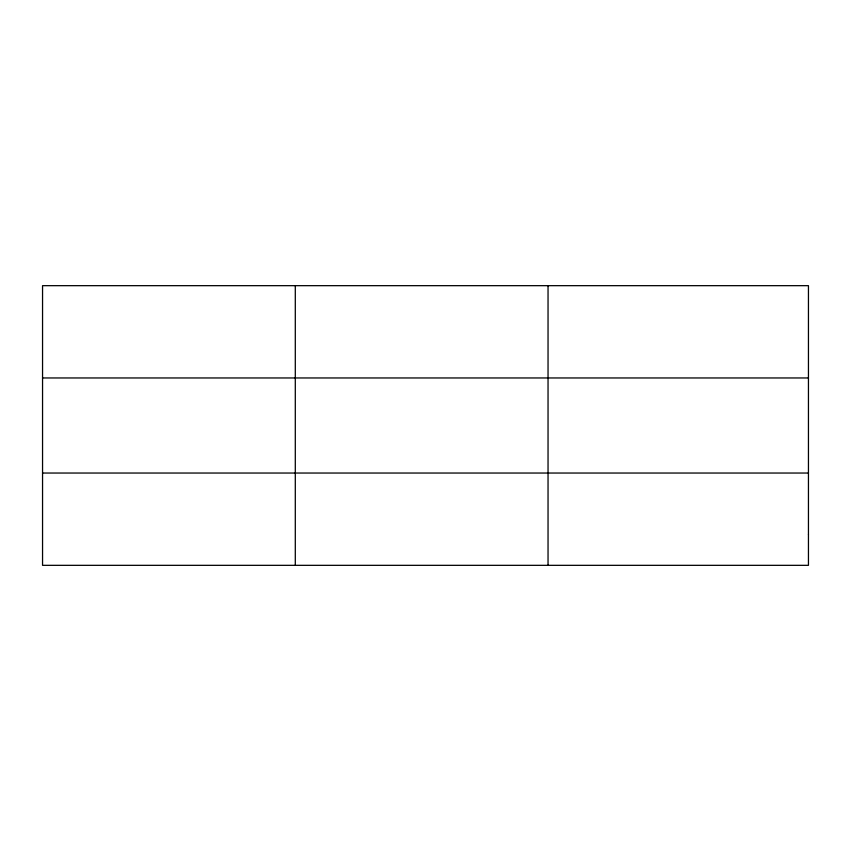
<?xml version="1.0" encoding="UTF-8"?>
<svg xmlns="http://www.w3.org/2000/svg" width="851" height="851" viewBox="0 0 851 851"><rect width="100%" height="100%" fill="white"/><g stroke="black" fill="none" stroke-linecap="round" stroke-linejoin="round"><path stroke-width="1.28" d="M295.297 565.33L295.297 285.67M548.044 565.33L548.044 285.67M42.55 377.961L808.45 377.961M42.55 473.039L808.45 473.039M808.45 534.566L808.45 565.33L42.55 565.33L42.55 285.67L808.45 285.67L808.45 534.566"/></g></svg>
